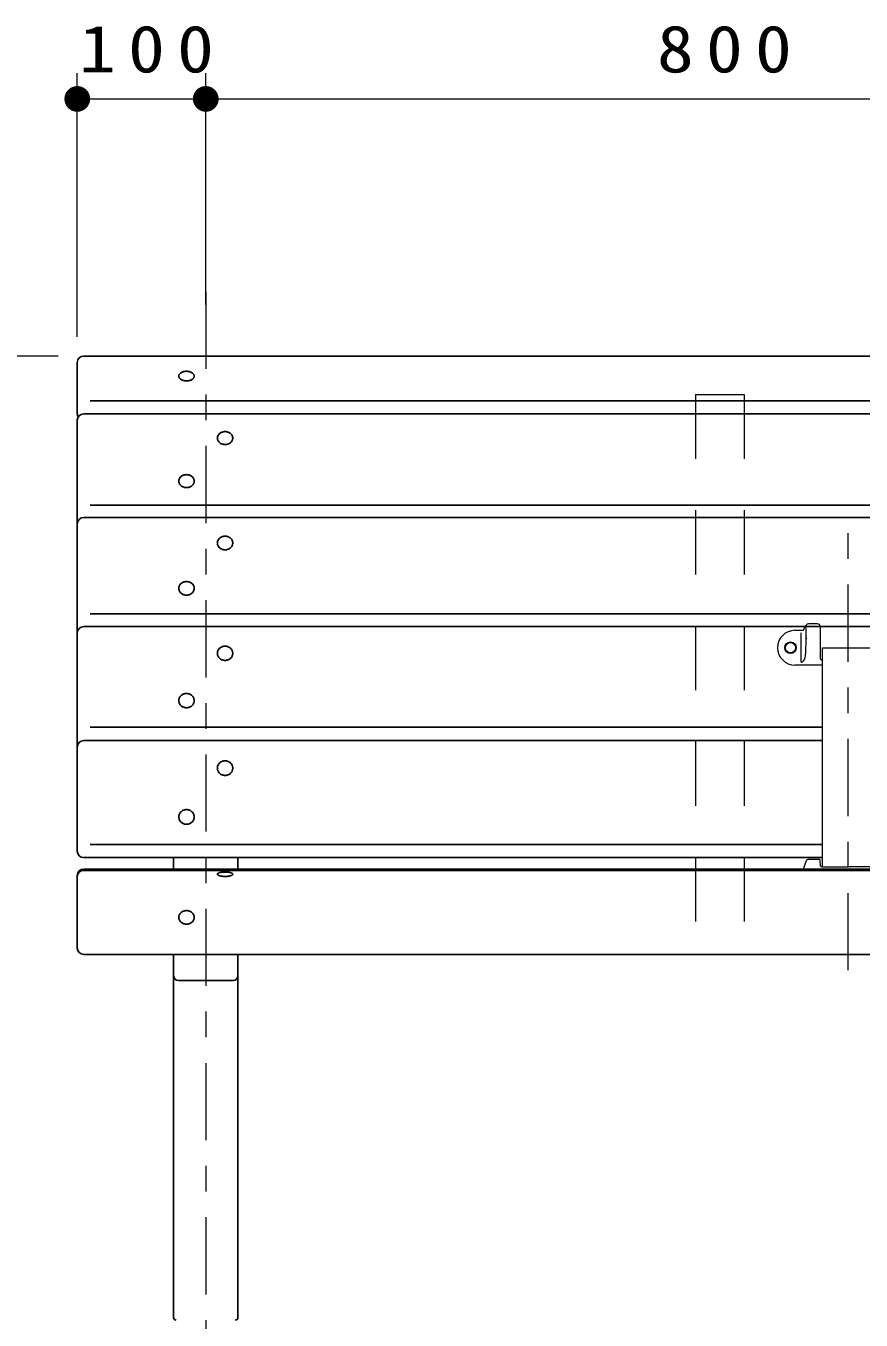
# Model space of a CAD drawing. Units: millimetres on the paper, scale 1:20. Extents: x -365 to 12, y -47 to 257.
# Drawn here: x -310.5 to -278, y 98.6 to 148.9 of the extents above; entities that cross this region are included whole.
import ezdxf

# ---------------------------------------------------------------- set-up
doc = ezdxf.new("R2010")
doc.units = ezdxf.units.MM
doc.linetypes.add('USER1', pattern=[4.5, 2.5, -2])
doc.linetypes.add('USER2', pattern=[6, 3, -1, 1, -1])
doc.layers.add('LY_1', color=7, linetype='Continuous', lineweight=25)
doc.styles.add('ＭＳ ゴシック', font='')
doc.styles.get('ＭＳ ゴシック').set_extended_font_data('MS Gothic')

# ---------------------------------------------------------------- blocks, each defined once
blk = doc.blocks.new('filled_dot')
at = {"color": 0, "linetype": 'Continuous', "lineweight": -2, "const_width": 1.25}
blk.add_lwpolyline([(-0.625, 0, 1), (0.625, 0, 1)], format="xyb", close=True, dxfattribs=at)

msp = doc.modelspace()

# ---------------------------------------------------------------- linework, layer by layer
at = {"layer": 'LY_1', "lineweight": 13}
for p, q in [((-308.479, 136.836), (-308.479, 147.086)), ((-303.479, 138.086), (-303.479, 147.086)), ((-308.479, 146.086), (-303.479, 146.086)), ((-303.479, 146.086), (-263.479, 146.086)), ((-309.229, 136.086), (-330.729, 136.086))]:
    msp.add_line(p, q, dxfattribs=at)
at = {"layer": 'LY_1', "linetype": 'USER2', "lineweight": 13}
for p, q in [((-303.479, 138.586), (-303.479, 80.586)), ((-278.479, 112.193), (-278.479, 129.737))]:
    msp.add_line(p, q, dxfattribs=at)
at = {"layer": 'LY_1'}
for p, q in [((-263.479, 136.086), (-308.229, 136.086)), ((-308.479, 135.836), (-308.479, 133.85)), ((-263.479, 134.345), (-307.979, 134.345)), ((-308.479, 133.586), (-308.479, 129.556)), ((-263.479, 133.836), (-308.229, 133.836)), ((-263.479, 130.278), (-307.979, 130.278)), ((-308.479, 129.556), (-308.479, 125.31)), ((-263.479, 129.806), (-308.229, 129.806)), ((-263.479, 126.055), (-307.979, 126.055)), ((-263.479, 125.56), (-308.229, 125.56)), ((-308.479, 125.31), (-308.479, 120.879)), ((-279.479, 121.644), (-307.979, 121.644)), ((-308.479, 120.879), (-308.479, 116.827)), ((-279.479, 121.129), (-308.229, 121.129)), ((-279.479, 117.092), (-307.979, 117.092)), ((-279.479, 116.577), (-308.229, 116.577)), ((-304.729, 116.577), (-304.729, 116.132)), ((-302.229, 116.577), (-302.229, 116.132)), ((-308.479, 115.882), (-308.479, 113.059)), ((-263.479, 116.132), (-308.229, 116.132)), ((-263.479, 116.08), (-308.229, 116.08)), ((-263.479, 112.809), (-308.229, 112.809)), ((-304.729, 112.809), (-304.729, 98.686)), ((-302.229, 112.809), (-302.229, 98.686)), ((-304.554, 111.801), (-302.404, 111.801))]:
    msp.add_line(p, q, dxfattribs=at)
at = {"layer": 'LY_1', "linetype": 'USER1', "lineweight": 13}
for p, q in [((-284.429, 134.586), (-284.429, 112.809)), ((-284.429, 134.586), (-282.529, 134.586)), ((-282.529, 134.586), (-282.529, 112.809))]:
    msp.add_line(p, q, dxfattribs=at)
at = {"layer": 'LY_1', "color": 140, "lineweight": 13}
for p, q in [((-280.554, 125.416), (-280.239, 125.416)), ((-280.217, 125.429), (-280.12, 125.613)), ((-280.114, 125.091), (-280.114, 125.508)), ((-279.674, 125.666), (-280.031, 125.666)), ((-279.574, 125.566), (-279.574, 124.324)), ((-280.31, 124.178), (-280.31, 125.315)), ((-279.479, 116.213), (-279.479, 124.74)), ((-279.479, 124.74), (-277.479, 124.74)), ((-279.479, 124.066), (-280.554, 124.066)), ((-279.479, 124.274), (-279.524, 124.274)), ((-280.116, 116.446), (-280.235, 116.132)), ((-280.023, 116.51), (-279.622, 116.51)), ((-279.561, 116.26), (-279.572, 116.463)), ((-279.511, 116.213), (-278.479, 116.213)), ((-277.446, 116.213), (-278.479, 116.213))]:
    msp.add_line(p, q, dxfattribs=at)
at = {"layer": 'LY_1'}
for points in [[(-304.529, 135.303), (-304.527, 135.287), (-304.524, 135.271), (-304.518, 135.255), (-304.51, 135.239), (-304.5, 135.224), (-304.488, 135.209), (-304.474, 135.196), (-304.458, 135.183), (-304.441, 135.17), (-304.421, 135.159), (-304.401, 135.149), (-304.379, 135.141), (-304.355, 135.133), (-304.331, 135.127), (-304.306, 135.122), (-304.281, 135.118), (-304.255, 135.116), (-304.229, 135.115), (-304.202, 135.116), (-304.176, 135.118), (-304.151, 135.122), (-304.126, 135.127), (-304.102, 135.133), (-304.079, 135.141), (-304.056, 135.149), (-304.036, 135.159), (-304.016, 135.17), (-303.999, 135.183), (-303.983, 135.196), (-303.969, 135.209), (-303.957, 135.224), (-303.947, 135.239), (-303.939, 135.255), (-303.933, 135.271), (-303.93, 135.287), (-303.929, 135.303), (-303.93, 135.32), (-303.933, 135.336), (-303.939, 135.352), (-303.947, 135.368), (-303.957, 135.383), (-303.969, 135.397), (-303.983, 135.411), (-303.999, 135.424), (-304.016, 135.436), (-304.036, 135.447), (-304.056, 135.457), (-304.079, 135.466), (-304.102, 135.474), (-304.126, 135.48), (-304.151, 135.485), (-304.176, 135.489), (-304.202, 135.491), (-304.229, 135.491), (-304.255, 135.491), (-304.281, 135.489), (-304.306, 135.485), (-304.331, 135.48), (-304.355, 135.474), (-304.379, 135.466), (-304.401, 135.457), (-304.421, 135.447), (-304.441, 135.436), (-304.458, 135.424), (-304.474, 135.411), (-304.488, 135.397), (-304.5, 135.383), (-304.51, 135.368), (-304.518, 135.352), (-304.524, 135.336), (-304.527, 135.32)], [(-303.029, 132.894), (-303.027, 132.872), (-303.024, 132.85), (-303.018, 132.829), (-303.01, 132.808), (-303, 132.788), (-302.988, 132.768), (-302.974, 132.75), (-302.958, 132.732), (-302.941, 132.716), (-302.921, 132.702), (-302.901, 132.688), (-302.879, 132.676), (-302.855, 132.666), (-302.831, 132.658), (-302.806, 132.651), (-302.781, 132.647), (-302.755, 132.644), (-302.729, 132.643), (-302.702, 132.644), (-302.676, 132.647), (-302.651, 132.651), (-302.626, 132.658), (-302.602, 132.666), (-302.579, 132.676), (-302.556, 132.688), (-302.536, 132.702), (-302.516, 132.716), (-302.499, 132.732), (-302.483, 132.75), (-302.469, 132.768), (-302.457, 132.788), (-302.447, 132.808), (-302.439, 132.829), (-302.433, 132.85), (-302.43, 132.872), (-302.429, 132.894), (-302.43, 132.916), (-302.433, 132.937), (-302.439, 132.959), (-302.447, 132.98), (-302.457, 133), (-302.469, 133.019), (-302.483, 133.038), (-302.499, 133.055), (-302.516, 133.071), (-302.536, 133.086), (-302.556, 133.1), (-302.579, 133.111), (-302.602, 133.121), (-302.626, 133.13), (-302.651, 133.136), (-302.676, 133.141), (-302.702, 133.144), (-302.729, 133.145), (-302.755, 133.144), (-302.781, 133.141), (-302.806, 133.136), (-302.831, 133.13), (-302.855, 133.121), (-302.879, 133.111), (-302.901, 133.1), (-302.921, 133.086), (-302.941, 133.071), (-302.958, 133.055), (-302.974, 133.038), (-302.988, 133.019), (-303, 133), (-303.01, 132.98), (-303.018, 132.959), (-303.024, 132.937), (-303.027, 132.916)], [(-304.529, 131.22), (-304.527, 131.198), (-304.524, 131.176), (-304.518, 131.155), (-304.51, 131.134), (-304.5, 131.114), (-304.488, 131.094), (-304.474, 131.076), (-304.458, 131.058), (-304.441, 131.042), (-304.421, 131.027), (-304.401, 131.014), (-304.379, 131.002), (-304.355, 130.992), (-304.331, 130.984), (-304.306, 130.977), (-304.281, 130.972), (-304.255, 130.97), (-304.229, 130.969), (-304.202, 130.97), (-304.176, 130.972), (-304.151, 130.977), (-304.126, 130.984), (-304.102, 130.992), (-304.079, 131.002), (-304.056, 131.014), (-304.036, 131.027), (-304.016, 131.042), (-303.999, 131.058), (-303.983, 131.076), (-303.969, 131.094), (-303.957, 131.114), (-303.947, 131.134), (-303.939, 131.155), (-303.933, 131.176), (-303.93, 131.198), (-303.929, 131.22), (-303.93, 131.242), (-303.933, 131.263), (-303.939, 131.285), (-303.947, 131.306), (-303.957, 131.326), (-303.969, 131.345), (-303.983, 131.364), (-303.999, 131.381), (-304.016, 131.397), (-304.036, 131.412), (-304.056, 131.425), (-304.079, 131.437), (-304.102, 131.447), (-304.126, 131.456), (-304.151, 131.462), (-304.176, 131.467), (-304.202, 131.47), (-304.229, 131.471), (-304.255, 131.47), (-304.281, 131.467), (-304.306, 131.462), (-304.331, 131.456), (-304.355, 131.447), (-304.379, 131.437), (-304.401, 131.425), (-304.421, 131.412), (-304.441, 131.397), (-304.458, 131.381), (-304.474, 131.364), (-304.488, 131.345), (-304.5, 131.326), (-304.51, 131.306), (-304.518, 131.285), (-304.524, 131.263), (-304.527, 131.242)], [(-303.029, 128.813), (-303.027, 128.79), (-303.024, 128.767), (-303.018, 128.745), (-303.01, 128.722), (-303, 128.701), (-302.988, 128.681), (-302.974, 128.661), (-302.958, 128.643), (-302.941, 128.626), (-302.921, 128.61), (-302.901, 128.596), (-302.879, 128.584), (-302.855, 128.573), (-302.831, 128.564), (-302.806, 128.557), (-302.781, 128.552), (-302.755, 128.549), (-302.729, 128.548), (-302.702, 128.549), (-302.676, 128.552), (-302.651, 128.557), (-302.626, 128.564), (-302.602, 128.573), (-302.579, 128.584), (-302.556, 128.596), (-302.536, 128.61), (-302.516, 128.626), (-302.499, 128.643), (-302.483, 128.661), (-302.469, 128.681), (-302.457, 128.701), (-302.447, 128.722), (-302.439, 128.745), (-302.433, 128.767), (-302.43, 128.79), (-302.429, 128.813), (-302.43, 128.836), (-302.433, 128.859), (-302.439, 128.882), (-302.447, 128.904), (-302.457, 128.925), (-302.469, 128.945), (-302.483, 128.965), (-302.499, 128.983), (-302.516, 129), (-302.536, 129.016), (-302.556, 129.03), (-302.579, 129.042), (-302.602, 129.053), (-302.626, 129.062), (-302.651, 129.069), (-302.676, 129.074), (-302.702, 129.077), (-302.729, 129.078), (-302.755, 129.077), (-302.781, 129.074), (-302.806, 129.069), (-302.831, 129.062), (-302.855, 129.053), (-302.879, 129.042), (-302.901, 129.03), (-302.921, 129.016), (-302.941, 129), (-302.958, 128.983), (-302.974, 128.965), (-302.988, 128.945), (-303, 128.925), (-303.01, 128.904), (-303.018, 128.882), (-303.024, 128.859), (-303.027, 128.836)], [(-304.529, 127.048), (-304.527, 127.025), (-304.524, 127.002), (-304.518, 126.979), (-304.51, 126.957), (-304.5, 126.936), (-304.488, 126.915), (-304.474, 126.896), (-304.458, 126.878), (-304.441, 126.86), (-304.421, 126.845), (-304.401, 126.831), (-304.379, 126.818), (-304.355, 126.808), (-304.331, 126.799), (-304.306, 126.792), (-304.281, 126.787), (-304.255, 126.784), (-304.229, 126.783), (-304.202, 126.784), (-304.176, 126.787), (-304.151, 126.792), (-304.126, 126.799), (-304.102, 126.808), (-304.079, 126.818), (-304.056, 126.831), (-304.036, 126.845), (-304.016, 126.86), (-303.999, 126.878), (-303.983, 126.896), (-303.969, 126.915), (-303.957, 126.936), (-303.947, 126.957), (-303.939, 126.979), (-303.933, 127.002), (-303.93, 127.025), (-303.929, 127.048), (-303.93, 127.071), (-303.933, 127.094), (-303.939, 127.116), (-303.947, 127.138), (-303.957, 127.16), (-303.969, 127.18), (-303.983, 127.2), (-303.999, 127.218), (-304.016, 127.235), (-304.036, 127.251), (-304.056, 127.265), (-304.079, 127.277), (-304.102, 127.288), (-304.126, 127.297), (-304.151, 127.303), (-304.176, 127.308), (-304.202, 127.312), (-304.229, 127.313), (-304.255, 127.312), (-304.281, 127.308), (-304.306, 127.303), (-304.331, 127.297), (-304.355, 127.288), (-304.379, 127.277), (-304.401, 127.265), (-304.421, 127.251), (-304.441, 127.235), (-304.458, 127.218), (-304.474, 127.2), (-304.488, 127.18), (-304.5, 127.16), (-304.51, 127.138), (-304.518, 127.116), (-304.524, 127.094), (-304.527, 127.071)], [(-303.029, 124.523), (-303.027, 124.499), (-303.024, 124.475), (-303.018, 124.452), (-303.01, 124.429), (-303, 124.406), (-302.988, 124.385), (-302.974, 124.365), (-302.958, 124.346), (-302.941, 124.328), (-302.921, 124.312), (-302.901, 124.297), (-302.879, 124.284), (-302.855, 124.273), (-302.831, 124.264), (-302.806, 124.256), (-302.781, 124.251), (-302.755, 124.248), (-302.729, 124.247), (-302.702, 124.248), (-302.676, 124.251), (-302.651, 124.256), (-302.626, 124.264), (-302.602, 124.273), (-302.579, 124.284), (-302.556, 124.297), (-302.536, 124.312), (-302.516, 124.328), (-302.499, 124.346), (-302.483, 124.365), (-302.469, 124.385), (-302.457, 124.406), (-302.447, 124.429), (-302.439, 124.452), (-302.433, 124.475), (-302.43, 124.499), (-302.429, 124.523), (-302.43, 124.547), (-302.433, 124.571), (-302.439, 124.595), (-302.447, 124.618), (-302.457, 124.64), (-302.469, 124.661), (-302.483, 124.682), (-302.499, 124.701), (-302.516, 124.719), (-302.536, 124.735), (-302.556, 124.75), (-302.579, 124.763), (-302.602, 124.774), (-302.626, 124.783), (-302.651, 124.79), (-302.676, 124.795), (-302.702, 124.799), (-302.729, 124.8), (-302.755, 124.799), (-302.781, 124.795), (-302.806, 124.79), (-302.831, 124.783), (-302.855, 124.774), (-302.879, 124.763), (-302.901, 124.75), (-302.921, 124.735), (-302.941, 124.719), (-302.958, 124.701), (-302.974, 124.682), (-302.988, 124.661), (-303, 124.64), (-303.01, 124.618), (-303.018, 124.595), (-303.024, 124.571), (-303.027, 124.547)], [(-304.529, 122.681), (-304.527, 122.657), (-304.524, 122.633), (-304.518, 122.609), (-304.51, 122.586), (-304.5, 122.564), (-304.488, 122.543), (-304.474, 122.522), (-304.458, 122.503), (-304.441, 122.485), (-304.421, 122.469), (-304.401, 122.454), (-304.379, 122.442), (-304.355, 122.43), (-304.331, 122.421), (-304.306, 122.414), (-304.281, 122.409), (-304.255, 122.406), (-304.229, 122.404), (-304.202, 122.406), (-304.176, 122.409), (-304.151, 122.414), (-304.126, 122.421), (-304.102, 122.43), (-304.079, 122.442), (-304.056, 122.454), (-304.036, 122.469), (-304.016, 122.485), (-303.999, 122.503), (-303.983, 122.522), (-303.969, 122.543), (-303.957, 122.564), (-303.947, 122.586), (-303.939, 122.609), (-303.933, 122.633), (-303.93, 122.657), (-303.929, 122.681), (-303.93, 122.705), (-303.933, 122.729), (-303.939, 122.752), (-303.947, 122.775), (-303.957, 122.798), (-303.969, 122.819), (-303.983, 122.839), (-303.999, 122.858), (-304.016, 122.876), (-304.036, 122.893), (-304.056, 122.907), (-304.079, 122.92), (-304.102, 122.931), (-304.126, 122.941), (-304.151, 122.948), (-304.176, 122.953), (-304.202, 122.956), (-304.229, 122.957), (-304.255, 122.956), (-304.281, 122.953), (-304.306, 122.948), (-304.331, 122.941), (-304.355, 122.931), (-304.379, 122.92), (-304.401, 122.907), (-304.421, 122.893), (-304.441, 122.876), (-304.458, 122.858), (-304.474, 122.839), (-304.488, 122.819), (-304.5, 122.798), (-304.51, 122.775), (-304.518, 122.752), (-304.524, 122.729), (-304.527, 122.705)], [(-303.029, 120.056), (-303.027, 120.032), (-303.024, 120.007), (-303.018, 119.983), (-303.01, 119.959), (-303, 119.936), (-302.988, 119.914), (-302.974, 119.893), (-302.958, 119.873), (-302.941, 119.855), (-302.921, 119.838), (-302.901, 119.823), (-302.879, 119.81), (-302.855, 119.798), (-302.831, 119.789), (-302.806, 119.781), (-302.781, 119.776), (-302.755, 119.772), (-302.729, 119.771), (-302.702, 119.772), (-302.676, 119.776), (-302.651, 119.781), (-302.626, 119.789), (-302.602, 119.798), (-302.579, 119.81), (-302.556, 119.823), (-302.536, 119.838), (-302.516, 119.855), (-302.499, 119.873), (-302.483, 119.893), (-302.469, 119.914), (-302.457, 119.936), (-302.447, 119.959), (-302.439, 119.983), (-302.433, 120.007), (-302.43, 120.032), (-302.429, 120.056), (-302.43, 120.081), (-302.433, 120.106), (-302.439, 120.13), (-302.447, 120.154), (-302.457, 120.177), (-302.469, 120.199), (-302.483, 120.22), (-302.499, 120.24), (-302.516, 120.258), (-302.536, 120.275), (-302.556, 120.29), (-302.579, 120.303), (-302.602, 120.315), (-302.626, 120.324), (-302.651, 120.332), (-302.676, 120.337), (-302.702, 120.34), (-302.729, 120.341), (-302.755, 120.34), (-302.781, 120.337), (-302.806, 120.332), (-302.831, 120.324), (-302.855, 120.315), (-302.879, 120.303), (-302.901, 120.29), (-302.921, 120.275), (-302.941, 120.258), (-302.958, 120.24), (-302.974, 120.22), (-302.988, 120.199), (-303, 120.177), (-303.01, 120.154), (-303.018, 120.13), (-303.024, 120.106), (-303.027, 120.081)], [(-304.529, 118.157), (-304.527, 118.132), (-304.524, 118.107), (-304.518, 118.083), (-304.51, 118.059), (-304.5, 118.036), (-304.488, 118.014), (-304.474, 117.993), (-304.458, 117.973), (-304.441, 117.955), (-304.421, 117.938), (-304.401, 117.923), (-304.379, 117.91), (-304.355, 117.898), (-304.331, 117.889), (-304.306, 117.881), (-304.281, 117.876), (-304.255, 117.873), (-304.229, 117.872), (-304.202, 117.873), (-304.176, 117.876), (-304.151, 117.881), (-304.126, 117.889), (-304.102, 117.898), (-304.079, 117.91), (-304.056, 117.923), (-304.036, 117.938), (-304.016, 117.955), (-303.999, 117.973), (-303.983, 117.993), (-303.969, 118.014), (-303.957, 118.036), (-303.947, 118.059), (-303.939, 118.083), (-303.933, 118.107), (-303.93, 118.132), (-303.929, 118.157), (-303.93, 118.181), (-303.933, 118.206), (-303.939, 118.23), (-303.947, 118.254), (-303.957, 118.277), (-303.969, 118.299), (-303.983, 118.32), (-303.999, 118.34), (-304.016, 118.358), (-304.036, 118.375), (-304.056, 118.39), (-304.079, 118.403), (-304.102, 118.415), (-304.126, 118.424), (-304.151, 118.432), (-304.176, 118.437), (-304.202, 118.441), (-304.229, 118.442), (-304.255, 118.441), (-304.281, 118.437), (-304.306, 118.432), (-304.331, 118.424), (-304.355, 118.415), (-304.379, 118.403), (-304.401, 118.39), (-304.421, 118.375), (-304.441, 118.358), (-304.458, 118.34), (-304.474, 118.32), (-304.488, 118.299), (-304.5, 118.277), (-304.51, 118.254), (-304.518, 118.23), (-304.524, 118.206), (-304.527, 118.181)], [(-303.029, 115.93), (-303.027, 115.922), (-303.024, 115.915), (-303.018, 115.907), (-303.01, 115.9), (-303, 115.894), (-302.988, 115.887), (-302.974, 115.881), (-302.958, 115.875), (-302.941, 115.869), (-302.921, 115.864), (-302.901, 115.86), (-302.879, 115.856), (-302.855, 115.852), (-302.831, 115.849), (-302.806, 115.847), (-302.781, 115.846), (-302.755, 115.845), (-302.729, 115.844), (-302.702, 115.845), (-302.676, 115.846), (-302.651, 115.847), (-302.626, 115.849), (-302.602, 115.852), (-302.579, 115.856), (-302.556, 115.86), (-302.536, 115.864), (-302.516, 115.869), (-302.499, 115.875), (-302.483, 115.881), (-302.469, 115.887), (-302.457, 115.894), (-302.447, 115.9), (-302.439, 115.907), (-302.433, 115.915), (-302.43, 115.922), (-302.429, 115.93), (-302.43, 115.937), (-302.433, 115.944), (-302.439, 115.952), (-302.447, 115.959), (-302.457, 115.966), (-302.469, 115.972), (-302.483, 115.978), (-302.499, 115.984), (-302.516, 115.99), (-302.536, 115.995), (-302.556, 115.999), (-302.579, 116.003), (-302.602, 116.007), (-302.626, 116.01), (-302.651, 116.012), (-302.676, 116.013), (-302.702, 116.014), (-302.729, 116.015), (-302.755, 116.014), (-302.781, 116.013), (-302.806, 116.012), (-302.831, 116.01), (-302.855, 116.007), (-302.879, 116.003), (-302.901, 115.999), (-302.921, 115.995), (-302.941, 115.99), (-302.958, 115.984), (-302.974, 115.978), (-302.988, 115.972), (-303, 115.966), (-303.01, 115.959), (-303.018, 115.952), (-303.024, 115.944), (-303.027, 115.937)], [(-304.529, 114.25), (-304.527, 114.227), (-304.524, 114.204), (-304.518, 114.182), (-304.51, 114.16), (-304.5, 114.138), (-304.488, 114.118), (-304.474, 114.099), (-304.458, 114.08), (-304.441, 114.063), (-304.421, 114.048), (-304.401, 114.034), (-304.379, 114.022), (-304.355, 114.011), (-304.331, 114.002), (-304.306, 113.995), (-304.281, 113.99), (-304.255, 113.987), (-304.229, 113.986), (-304.202, 113.987), (-304.176, 113.99), (-304.151, 113.995), (-304.126, 114.002), (-304.102, 114.011), (-304.079, 114.022), (-304.056, 114.034), (-304.036, 114.048), (-304.016, 114.063), (-303.999, 114.08), (-303.983, 114.099), (-303.969, 114.118), (-303.957, 114.138), (-303.947, 114.16), (-303.939, 114.182), (-303.933, 114.204), (-303.93, 114.227), (-303.929, 114.25), (-303.93, 114.273), (-303.933, 114.296), (-303.939, 114.318), (-303.947, 114.34), (-303.957, 114.361), (-303.969, 114.382), (-303.983, 114.401), (-303.999, 114.419), (-304.016, 114.436), (-304.036, 114.452), (-304.056, 114.466), (-304.079, 114.478), (-304.102, 114.489), (-304.126, 114.498), (-304.151, 114.505), (-304.176, 114.51), (-304.202, 114.513), (-304.229, 114.514), (-304.255, 114.513), (-304.281, 114.51), (-304.306, 114.505), (-304.331, 114.498), (-304.355, 114.489), (-304.379, 114.478), (-304.401, 114.466), (-304.421, 114.452), (-304.441, 114.436), (-304.458, 114.419), (-304.474, 114.401), (-304.488, 114.382), (-304.5, 114.361), (-304.51, 114.34), (-304.518, 114.318), (-304.524, 114.296), (-304.527, 114.273)]]:
    msp.add_lwpolyline(points, close=True, dxfattribs=at)
at = {"layer": 'LY_1', "color": 140, "lineweight": 13}
msp.add_lwpolyline([(-280.31, 124.178), (-280.273, 124.196), (-280.238, 124.219), (-280.208, 124.246), (-280.183, 124.279), (-280.165, 124.315), (-280.153, 124.358), (-280.145, 124.406), (-280.14, 124.462), (-280.135, 124.531), (-280.131, 124.607), (-280.127, 124.687), (-280.124, 124.769), (-280.121, 124.849), (-280.119, 124.924), (-280.118, 124.993), (-280.116, 125.051), (-280.116, 125.097), (-280.115, 125.126), (-280.115, 125.137), (-280.114, 125.126), (-280.114, 125.091)], dxfattribs=at)
at = {"layer": 'LY_1', "lineweight": 13}
msp.add_circle((-280.729, 124.741), 0.225, dxfattribs=at)
at = {"layer": 'LY_1', "color": 140, "lineweight": 13}
msp.add_circle((-280.729, 124.741), 0.2, dxfattribs=at)
at = {"layer": 'LY_1'}
for centre, radius, start, end in [((-308.229, 135.836), 0.25, 90, 180), ((-308.229, 133.85), 0.25, 180, 211.8804), ((-308.229, 133.586), 0.25, 90, 180), ((-308.229, 129.556), 0.25, 90, 180), ((-308.229, 125.31), 0.25, 90, 180), ((-308.229, 120.879), 0.25, 90, 180), ((-308.229, 116.827), 0.25, 180, 270), ((-308.229, 115.882), 0.25, 90, 180), ((-308.229, 115.83), 0.25, 90, 180), ((-308.229, 113.059), 0.25, 180, 270), ((-304.554, 111.976), 0.175, 180, 270), ((-302.404, 111.976), 0.175, 270, 0), ((-304.629, 98.686), 0.1, 180, 270), ((-302.329, 98.686), 0.1, 270, 0)]:
    msp.add_arc(centre, radius, start, end, dxfattribs=at)
at = {"layer": 'LY_1', "color": 140, "lineweight": 13}
for centre, radius, start, end in [((-280.554, 124.741), 0.675, 90, 270), ((-280.239, 125.441), 0.025, 270, 332.1325), ((-280.031, 125.566), 0.1, 90, 152.1325), ((-279.674, 125.566), 0.1, 0, 90), ((-279.524, 124.324), 0.05, 180, 270), ((-280.023, 116.41), 0.1, 90, 159.2031), ((-279.622, 116.46), 0.05, 3, 90), ((-279.511, 116.263), 0.05, 183, 270)]:
    msp.add_arc(centre, radius, start, end, dxfattribs=at)

# ---------------------------------------------------------------- block references
at = {"layer": 'LY_1', "lineweight": 13, "xscale": 0.4, "yscale": 0.4}
msp.add_blockref('filled_dot', (-308.479, 146.086), dxfattribs=at)
at = {"layer": 'LY_1', "lineweight": 13, "xscale": 0.4, "yscale": 0.4, "rotation": 180}
msp.add_blockref('filled_dot', (-303.479, 146.086), dxfattribs=at)

# ---------------------------------------------------------------- texts
at = {"layer": 'LY_1', "char_height": 1.833, "attachment_point": 8, "style": 'ＭＳ ゴシック'}
for s, insert in [('\\T1.33;\\W1.15;100', (-305.55, 147.086)), ('\\T1.33;\\W1.15;800', (-283.062, 147.086))]:
    msp.add_mtext(s, dxfattribs=dict(at, insert=insert))

doc.saveas('drawing.dxf')
